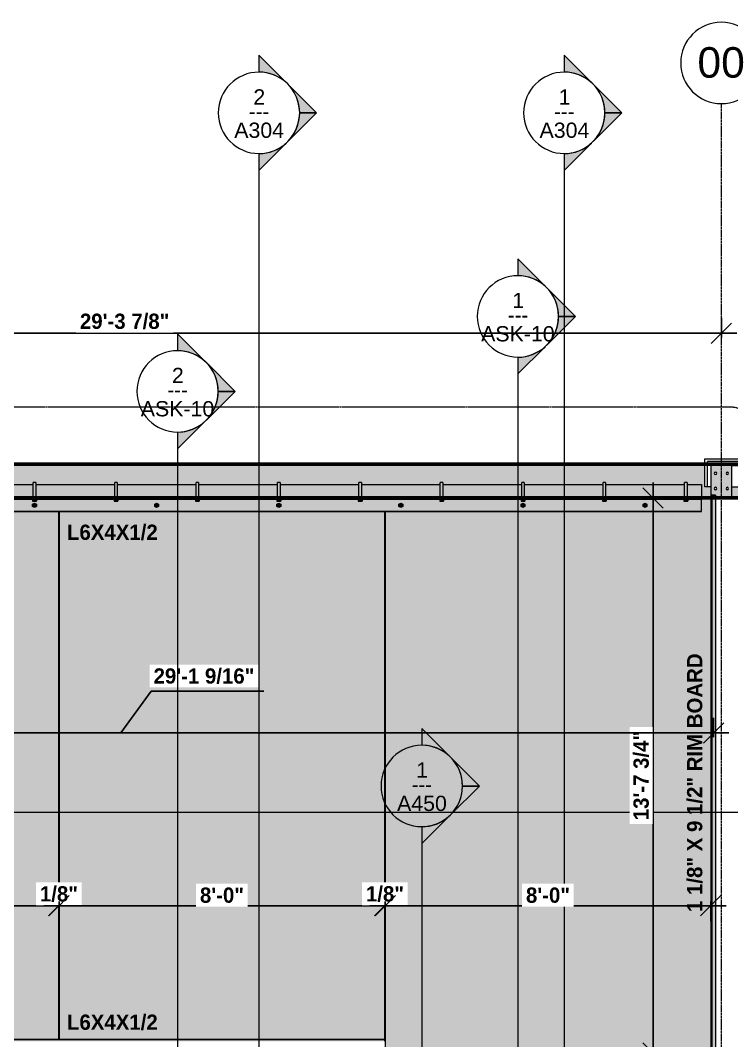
# Model space of a CAD drawing. Header units: inches. Extents: x -3252 to -1813, y 8136 to 9007.
# Drawn here: x -2919.1 to -2709.5, y 8706.5 to 9007.4 of the extents above; entities that cross this region are included whole.
import ezdxf

# ---------------------------------------------------------------- set-up
doc = ezdxf.new("R2010")
doc.units = ezdxf.units.IN
doc.header["$MEASUREMENT"] = 0
doc.linetypes.add('Dash Dot 3_16_', pattern=[0.3125, 0.1875, -0.0625, 0, -0.0625])
doc.linetypes.add('Grid Line 1_2_', pattern=[0.875, 0.5, -0.125, 0.125, -0.125])
for name, color, linetype, lineweight in [('A-ANNO-DIMS-1', 211, 'Continuous', 30), ('A-ANNO-SYMB-1', 150, 'Dash Dot 3_16_', 9), ('A-FLOR', 192, 'Continuous', 18), ('A-GENM', 5, 'Continuous', 9), ('G-ANNO-SYMB', 111, 'Continuous', 9), ('I-WALL', 2, 'Continuous', 18), ('S-BEAM', 12, 'Continuous', 9), ('S-BEAM-2', 63, 'Continuous', 9), ('S-BEAM-3', 193, 'Continuous', 9), ('S-BEAM-IDEN', 2, 'Continuous', 9), ('S-FNDN', 32, 'Continuous', 18), ('S-FNDN-3', 32, 'Continuous', 60), ('S-FSTN', 2, 'Continuous', 9), ('S-GRID-1', 1, 'Grid Line 1_2_', 9), ('S-GRID-IDEN', 1, 'Continuous', 9)]:
    doc.layers.add(name, color=color, linetype=linetype, lineweight=lineweight)
doc.layers.add('A-FLOR-1', color=192, linetype='Continuous', lineweight=18, transparency=0.4)
doc.layers.add('S-FNDN-1', color=32, linetype='Continuous', lineweight=18, transparency=0.4)
doc.styles.add('Arial', font='arial.ttf', dxfattribs={"height": 9})
doc.styles.add('Arial_1', font='arial.ttf', dxfattribs={"height": 4.5})
doc.styles.add('Century Gothic', font='ufonts.com_century-gothic.ttf', dxfattribs={"height": 4.5})
doc.styles.add('Century Gothic_B', font='GOTHICB.TTF', dxfattribs={"height": 4.5})
doc.dimstyles.new('OD__1_16__Tol__', dxfattribs={"dimscale": 12, "dimtxt": 4.698757, "dimasz": 0.5, "dimexe": 0.375, "dimexo": 0.25, "dimgap": 0.0625, "dimtad": 1, "dimdec": 4, "dimrnd": 0.0625, "dimzin": 3, "dimdsep": 46, "dimlunit": 4, "dimtxsty": 'Century Gothic_B', "dimblk1": 'OBLIQUE', "dimblk2": 'OBLIQUE', "dimsah": 1, "dimcen": 0.09, "dimdle": 0.375, "dimazin": 0, "dimtfac": 1, "dimtdec": 4, "dimtix": 1, "dimtmove": 0, "dimatfit": 3, "dimfxl": 1, "dimtvp": 1, "dimtfill": 1, "dimfrac": 2, "dimtolj": 1, "dimtzin": 0, "dimlwd": 30, "dimlwe": 30, "dimarcsym": 2})
doc.dimstyles.new('OD__1_16__Tol___1', dxfattribs={"dimscale": 12, "dimtxt": 4.698757, "dimasz": 0.5, "dimexe": 0.375, "dimexo": 0.25, "dimgap": 0.0625, "dimtad": 1, "dimdec": 4, "dimrnd": 0.0625, "dimzin": 3, "dimdsep": 46, "dimlunit": 4, "dimtxsty": 'Century Gothic_B', "dimblk1": 'OBLIQUE', "dimblk2": 'OBLIQUE', "dimsah": 1, "dimcen": 0.09, "dimdle": 0.375, "dimazin": 0, "dimtfac": 1, "dimtdec": 4, "dimtix": 1, "dimtmove": 1, "dimatfit": 3, "dimfxl": 1, "dimtvp": 1, "dimtfill": 1, "dimfrac": 2, "dimtolj": 1, "dimtzin": 0, "dimlwd": 30, "dimlwe": 30, "dimarcsym": 2})
doc.dimstyles.new('OD__1_8__Tol__', dxfattribs={"dimscale": 12, "dimtxt": 4.698757, "dimasz": 0.5, "dimexe": 0.375, "dimexo": 0.25, "dimgap": 0.0625, "dimtad": 1, "dimdec": 3, "dimrnd": 0.125, "dimzin": 3, "dimdsep": 46, "dimlunit": 4, "dimtxsty": 'Century Gothic_B', "dimblk1": 'OBLIQUE', "dimblk2": 'OBLIQUE', "dimsah": 1, "dimcen": 0.09, "dimdle": 0.375, "dimazin": 0, "dimtfac": 1, "dimtdec": 4, "dimtix": 1, "dimtmove": 0, "dimatfit": 3, "dimfxl": 1, "dimtvp": 1, "dimtfill": 1, "dimfrac": 2, "dimtolj": 1, "dimtzin": 0, "dimlwd": 30, "dimlwe": 30, "dimarcsym": 2})

# ---------------------------------------------------------------- blocks, each defined once
blk = doc.blocks.new('L-Angle - L6X4X1_2-2254302-FRAMING - 1ST FLOOR')
at = {"layer": 'S-BEAM-2'}
for points in [[(-173, 0.48), (173, 0.5), (173, 0.98), (-173, 0.98), (-173, 0.5)], [(-173, -3.02), (173, -3.02), (173, -2.52), (-173, -2.52), (-173, -2.87)]]:
    blk.add_hatch(color=256, dxfattribs=at).paths.add_polyline_path(points, flags=0)
h = blk.add_hatch(color=256, dxfattribs=at)
h.paths.add_polyline_path([(-173, -0.02), (-168.19, -0.02), (-168.19, 0.48), (-173, 0.46), (-173, 0.05)], flags=0)
h.paths.add_polyline_path([(76.58, -0.02), (95.81, -0.02), (95.81, 0.48), (72.94, 0.46), (72.94, -0.02)], flags=0)
h.paths.add_polyline_path([(-167.06, -0.02), (-144.19, -0.02), (-144.19, 0.48), (-167.06, 0.46), (-167.06, 0.05)], flags=0)
h.paths.add_polyline_path([(96.94, -0.02), (119.81, -0.02), (119.81, 0.48), (96.94, 0.46), (96.94, 0.02)], flags=0)
h.paths.add_polyline_path([(71.81, -0.02), (71.81, 0.48), (48.94, 0.46), (48.94, -0.02), (53.88, -0.02)], flags=0)
h.paths.add_polyline_path([(173, -0.02), (173, 0.48), (168.94, 0.46), (168.94, -0.02), (171.93, -0.02)], flags=0)
h.paths.add_polyline_path([(47.81, -0.02), (47.81, 0.48), (24.94, 0.46), (24.94, -0.02), (44.79, -0.02)], flags=0)
h.paths.add_polyline_path([(-143.06, -0.02), (-120.19, -0.02), (-120.19, 0.48), (-143.06, 0.46), (-143.06, 0.04)], flags=0)
h.paths.add_polyline_path([(120.94, -0.02), (143.81, -0.02), (143.81, 0.48), (120.94, 0.46), (120.94, 0.03)], flags=0)
h.paths.add_polyline_path([(23.81, -0.02), (23.81, 0.48), (0.94, 0.46), (0.94, -0.02), (22.09, -0.02)], flags=0)
h.paths.add_polyline_path([(-119.06, -0.02), (-96.19, -0.02), (-96.19, 0.48), (-119.06, 0.46), (-119.06, 0.03)], flags=0)
h.paths.add_polyline_path([(-0.19, -0.02), (-0.19, 0.48), (-23.06, 0.46), (-23.06, -0.02), (-0.61, -0.02)], flags=0)
h.paths.add_polyline_path([(-24.19, -0.02), (-24.19, 0.48), (-47.06, 0.46), (-47.06, -0.02), (-27.86, -0.02)], flags=0)
h.paths.add_polyline_path([(167.81, -0.02), (167.81, 0.48), (144.94, 0.46), (144.94, -0.02), (167.39, -0.02)], flags=0)
h.paths.add_polyline_path([(-48.19, -0.02), (-48.19, 0.48), (-71.06, 0.46), (-71.06, -0.02), (-50.56, -0.02)], flags=0)
h.paths.add_polyline_path([(-72.19, -0.02), (-72.19, 0.48), (-95.06, 0.46), (-95.06, -0.02), (-73.26, -0.02)], flags=0)
h = blk.add_hatch(color=256, dxfattribs=at)
h.paths.add_polyline_path([(-173, -2.52), (173, -2.52), (173, -0.02), (-173, -0.04)], flags=0)
h.paths.add_polyline_path([(-95.63, -1.84), (-96.19, -1.51), (-96.19, -0.86), (-95.63, -0.54), (-95.06, -0.86), (-95.06, -1.51)], flags=0)
h.paths.add_polyline_path([(-167.63, -1.84), (-168.19, -1.51), (-168.19, -0.86), (-167.63, -0.54), (-167.06, -0.86), (-167.06, -1.51)], flags=0)
h.paths.add_polyline_path([(-23.63, -1.84), (-24.19, -1.51), (-24.19, -0.86), (-23.63, -0.54), (-23.06, -0.86), (-23.06, -1.51)], flags=0)
h.paths.add_polyline_path([(156.37, -1.84), (155.81, -1.51), (155.81, -0.86), (156.37, -0.54), (156.94, -0.86), (156.94, -1.51)], flags=0)
h.paths.add_polyline_path([(-59.63, -1.84), (-60.19, -1.51), (-60.19, -0.86), (-59.63, -0.54), (-59.06, -0.86), (-59.06, -1.51)], flags=0)
h.paths.add_polyline_path([(-131.63, -1.84), (-132.19, -1.51), (-132.19, -0.86), (-131.63, -0.54), (-131.06, -0.86), (-131.06, -1.51)], flags=0)
h.paths.add_polyline_path([(48.37, -1.84), (47.81, -1.51), (47.81, -0.86), (48.37, -0.54), (48.94, -0.86), (48.94, -1.51)], flags=0)
h.paths.add_polyline_path([(120.37, -1.84), (119.81, -1.51), (119.81, -0.86), (120.37, -0.54), (120.94, -0.86), (120.94, -1.51)], flags=0)
h.paths.add_polyline_path([(12.37, -1.84), (11.81, -1.51), (11.81, -0.86), (12.37, -0.54), (12.94, -0.86), (12.94, -1.51)], flags=0)
h.paths.add_polyline_path([(84.37, -1.84), (83.81, -1.51), (83.81, -0.86), (84.37, -0.54), (84.94, -0.86), (84.94, -1.51)], flags=0)
at = {"layer": 'S-BEAM'}
for p, q in [((-173, 0.98), (173, 0.98)), ((173, 0.48), (-173, 0.48)), ((173, 0.48), (173, 0.98)), ((173, -0.02), (173, 0.48)), ((173, -2.52), (173, -0.02)), ((173, -3.02), (173, -2.52)), ((173, -3.02), (-173, -3.02)), ((-173, -3.02), (79.75, -3.02)), ((79.75, -3.02), (173, -3.02))]:
    blk.add_line(p, q, dxfattribs=at)
blk = doc.blocks.new('L-Angle - L6X4X1_2-2285424-FRAMING - 1ST FLOOR')
at = {"layer": 'S-BEAM-2'}
blk.add_hatch(color=256, dxfattribs=at).paths.add_polyline_path([(-126.19, 2.52), (126.19, 2.52), (126.19, 3.02), (30.19, 2.96), (30.19, 3.02), (-126.19, 3.02), (-126.19, 2.87)], flags=0)
at = {"layer": 'S-BEAM'}
for p, q in [((-126.19, 3.02), (126.19, 3.02)), ((30.06, 3.02), (-65.94, 3.02)), ((30.19, 3.02), (30.06, 3.02)), ((126.19, 3.02), (30.19, 3.02)), ((126.19, 3.01), (126.19, 3.02)), ((126.19, 2.52), (126.19, 3.01))]:
    blk.add_line(p, q, dxfattribs=at)
blk = doc.blocks.new('051200 - Structural Steel Framing - Base Plate - 4 holes - 2-V14-FRAMING - 1ST FLOOR')
at = {"layer": 'A-GENM'}
for centre, start, end in [((-1.25, 3.05), 0, 180), ((-1.25, 3.05), 180, 360), ((2.25, 3.05), 0, 180), ((2.25, 3.05), 180, 360), ((-1.25, -1.45), 0, 180), ((-1.25, -1.45), 180, 360), ((2.25, -1.45), 0, 180), ((2.25, -1.45), 180, 360)]:
    blk.add_arc(centre, 0.375, start, end, dxfattribs=at)
at = {"layer": 'S-BEAM'}
for p, q in [((-2.5, -4.2), (-2.5, 5.8)), ((-2.5, 5.8), (2.25, 5.8)), ((3.38, 5.8), (3.5, 5.8)), ((3.5, 5.8), (3.5, -4.2)), ((3.5, -4.2), (-2.5, -4.2))]:
    blk.add_line(p, q, dxfattribs=at)
blk = doc.blocks.new('LVL-Laminated Veneer Lumber - 1 1_8_ X 9 1_2_ RIM BOARD-2284239-FRAMING - 1ST FLOOR')
at = {"layer": 'S-BEAM-3'}
blk.add_hatch(color=256, dxfattribs=at).paths.add_polyline_path([(81.75, -0.56), (81.75, 0.56), (-82, 0.56), (-82, -0.56), (81, -0.56)], flags=0)
at = {"layer": 'S-BEAM'}
for p, q in [((-82.86, 0.56), (-82.86, -0.56)), ((-82.86, 0.56), (-82, 0.56)), ((-82, 0.56), (81.75, 0.56)), ((-82.86, -0.56), (-82, -0.56)), ((-82, -0.56), (81.75, -0.56))]:
    blk.add_line(p, q, dxfattribs=at)
blk = doc.blocks.new('050523 - W_P_C - Fastenings - Lag Bolt or Thru Bolt - 3_4_ x 2_-2254118-FRAMING - 1ST FLOOR')
at = {"layer": 'A-GENM'}
blk.add_hatch(color=256, dxfattribs=at).paths.add_polyline_path([(0, 0.65), (0.56, 0.32), (0.56, -0.32), (0, -0.65), (-0.56, -0.32), (-0.56, 0.32)], flags=0)
for p, q in [((0, 0.65), (-0.56, 0.32)), ((-0.56, 0.32), (-0.56, -0.32)), ((0.56, 0.32), (0, 0.65)), ((0.56, -0.32), (0.56, 0.32)), ((-0.56, -0.32), (0, -0.65)), ((0, -0.65), (0.56, -0.32))]:
    blk.add_line(p, q, dxfattribs=at)
blk = doc.blocks.new('050523 - W_P_C - Fastenings - Lag Bolt or Thru Bolt - 3_4_ x 5_-2254114-FRAMING - 1ST FLOOR')
at = {"layer": 'A-GENM'}
for points in [[(-3058.96, 8865.57), (-3058.96, 8866.07), (-3059.52, 8866.05), (-3059.52, 8865.57)], [(-3058.4, 8865.57), (-3058.4, 8866.07), (-3058.96, 8866.05), (-3058.96, 8865.57)]]:
    blk.add_hatch(color=256, dxfattribs=at).paths.add_polyline_path(points, flags=0)
for p, q in [((-3059.52, 8866.07), (-3059.52, 8865.57)), ((-3059.52, 8865.57), (-3058.96, 8865.57)), ((-3058.96, 8866.07), (-3058.96, 8865.57)), ((-3058.96, 8865.57), (-3058.4, 8865.57)), ((-3058.4, 8866.07), (-3058.4, 8865.57))]:
    blk.add_line(p, q, dxfattribs=at)
at = {"layer": 'S-FSTN'}
for p, q in [((-3059.34, 8866.57), (-3059.34, 8871.07)), ((-3058.59, 8871.07), (-3059.34, 8871.07)), ((-3058.59, 8871.07), (-3058.59, 8866.57))]:
    blk.add_line(p, q, dxfattribs=at)
blk = doc.blocks.new('Section - Section Head - Filled-22785-FRAMING - 1ST FLOOR')
at = {"layer": 'G-ANNO-SYMB'}
h = blk.add_hatch(color=256, dxfattribs=at)
edge = h.paths.add_edge_path(flags=0)
edge.add_line((-0.4268, 0.1768), (-0.25, 0.3536))
edge.add_line((-0.25, 0.3536), (-0.25, 0.25))
edge.add_arc((-0.25, 0), 0.25, 90, 135)
h = blk.add_hatch(color=256, dxfattribs=at)
edge = h.paths.add_edge_path(flags=0)
edge.add_arc((-0.25, 0), 0.25, 45, 90)
edge.add_line((-0.25, 0.25), (-0.25, 0.3536))
edge.add_line((-0.25, 0.3536), (-0.0732, 0.1768))
h = blk.add_hatch(color=256, dxfattribs=at)
edge = h.paths.add_edge_path(flags=0)
edge.add_arc((-0.25, 0), 0.2503, 137.9216, 180)
edge.add_line((-0.5003, 0), (-0.6036, 0))
edge.add_line((-0.6036, 0), (-0.4358, 0.1678))
h = blk.add_hatch(color=256, dxfattribs=at)
edge = h.paths.add_edge_path(flags=0)
edge.add_line((-0.0642, 0.1678), (0.1036, 0))
edge.add_line((0.1036, 0), (0.0003, 0))
edge.add_arc((-0.25, 0), 0.2503, 0, 42.0784)
for p, q in [((-0.25, 0.3536), (-0.4268, 0.1768)), ((-0.25, 0.25), (-0.25, 0.3536)), ((-0.0732, 0.1768), (-0.25, 0.3536)), ((-0.25, 0.3536), (-0.25, 0.25)), ((-0.4358, 0.1678), (-0.6036, 0)), ((0.1036, 0), (-0.0642, 0.1678)), ((-0.6036, 0), (-0.5003, 0)), ((0.0003, 0), (0.1036, 0))]:
    blk.add_line(p, q, dxfattribs=at)
for centre, radius, start, end in [((-0.2503, 0), 0.25, 360, 180), ((-0.25, 0), 0.25, 90, 135), ((-0.25, 0), 0.25, 45, 90), ((-0.25, 0), 0.2503, 137.9216, 180), ((-0.25, 0), 0.2503, 0, 42.0784), ((-0.2503, 0), 0.25, 180, 360)]:
    blk.add_arc(centre, radius, start, end, dxfattribs=at)
blk = doc.blocks.new('_Oblique')
at = {"color": 0, "linetype": 'ByBlock', "lineweight": -2}
blk.add_line((-0.5, -0.5), (0.5, 0.5), dxfattribs=at)
blk = doc.blocks.new('DIMBLOCK6-FRAMING - 1ST FLOOR')
at = {"layer": 'A-ANNO-DIMS-1', "color": 0, "lineweight": 30, "transparency": 16777216}
for p, q in [((-2732.62, 8698.32), (-2732.62, 8871.07)), ((-2733.86, 8866.57), (-2728.12, 8866.57)), ((-2733.86, 8702.82), (-2728.12, 8702.82))]:
    blk.add_line(p, q, dxfattribs=at)
at = {"layer": 'Defpoints', "color": 0, "transparency": 16777216}
for p in [(-2736.86, 8866.57), (-2732.62, 8866.57), (-2736.86, 8702.82)]:
    blk.add_point(p, dxfattribs=at)
at = {"layer": 'A-ANNO-DIMS-1', "color": 0, "lineweight": 30, "transparency": 16777216, "xscale": 5.999999999999999, "yscale": 5.999999999999999, "zscale": 5.999999999999999}
for p, rotation in [((-2732.62, 8866.57), 90), ((-2732.62, 8702.82), 270)]:
    blk.add_blockref('_Oblique', p, dxfattribs=dict(at, rotation=rotation))
at = {"layer": 'A-ANNO-DIMS-1', "color": 0, "transparency": 16777216, "insert": (-2736.08, 8784.69), "char_height": 4.5, "attachment_point": 5, "rotation": 90, "style": 'Century Gothic_B', "bg_fill": 3, "box_fill_scale": 1.25, "bg_fill_color": 256, "bg_fill_true_color": 13158600, "bg_fill_transparency": 0}
blk.add_mtext('\\A1;13\'-7 3/4"', dxfattribs=at)
blk = doc.blocks.new('DIMBLOCK19-FRAMING - 1ST FLOOR')
at = {"layer": 'A-ANNO-DIMS-1', "color": 0, "lineweight": 30, "transparency": 16777216}
for p, q in [((-2889.56, 8797.25), (-2880.62, 8809.55)), ((-2880.62, 8809.55), (-2847.39, 8809.55)), ((-3064.34, 8796.01), (-3064.34, 8801.75)), ((-2714.77, 8796.01), (-2714.77, 8801.75)), ((-2710.27, 8797.25), (-3068.84, 8797.25))]:
    blk.add_line(p, q, dxfattribs=at)
at = {"layer": 'Defpoints', "color": 0, "transparency": 16777216}
for p in [(-3064.34, 8797.25), (-3064.34, 8793.01), (-2714.77, 8793.01)]:
    blk.add_point(p, dxfattribs=at)
at = {"layer": 'A-ANNO-DIMS-1', "color": 0, "lineweight": 30, "transparency": 16777216, "xscale": 5.999999999999999, "yscale": 5.999999999999999, "zscale": 5.999999999999999, "rotation": 180}
blk.add_blockref('_Oblique', (-3064.34, 8797.25), dxfattribs=at)
at = {"layer": 'A-ANNO-DIMS-1', "color": 0, "lineweight": 30, "transparency": 16777216, "xscale": 5.999999999999999, "yscale": 5.999999999999999, "zscale": 5.999999999999999}
blk.add_blockref('_Oblique', (-2714.77, 8797.25), dxfattribs=at)
at = {"layer": 'A-ANNO-DIMS-1', "color": 0, "transparency": 16777216, "insert": (-2879.87, 8816.3), "char_height": 4.5, "attachment_point": 1, "line_spacing_factor": 0.984502, "style": 'Century Gothic_B', "bg_fill": 3, "box_fill_scale": 1.25, "bg_fill_color": 256, "bg_fill_true_color": 13158600, "bg_fill_transparency": 0}
blk.add_mtext('\\A1;29\'-1 9/16"', dxfattribs=at)
blk = doc.blocks.new('DIMBLOCK22-FRAMING - 1ST FLOOR')
at = {"layer": 'A-ANNO-DIMS-1', "color": 0, "lineweight": 30, "transparency": 16777216}
for p, q in [((-3003.84, 8747.51), (-3003.84, 8741.77)), ((-2907.84, 8747.51), (-2907.84, 8741.77)), ((-3008.34, 8746.27), (-2903.34, 8746.27))]:
    blk.add_line(p, q, dxfattribs=at)
at = {"layer": 'Defpoints', "color": 0, "transparency": 16777216}
for p in [(-3003.84, 8750.51), (-2907.84, 8750.51), (-2907.84, 8746.27)]:
    blk.add_point(p, dxfattribs=at)
at = {"layer": 'A-ANNO-DIMS-1', "color": 0, "lineweight": 30, "transparency": 16777216, "xscale": 5.999999999999999, "yscale": 5.999999999999999, "zscale": 5.999999999999999, "rotation": 180}
blk.add_blockref('_Oblique', (-3003.84, 8746.27), dxfattribs=at)
at = {"layer": 'A-ANNO-DIMS-1', "color": 0, "lineweight": 30, "transparency": 16777216, "xscale": 5.999999999999999, "yscale": 5.999999999999999, "zscale": 5.999999999999999}
blk.add_blockref('_Oblique', (-2907.84, 8746.27), dxfattribs=at)
at = {"layer": 'A-ANNO-DIMS-1', "color": 0, "transparency": 16777216, "insert": (-2955.84, 8749.38), "char_height": 4.5, "attachment_point": 5, "style": 'Century Gothic_B', "bg_fill": 3, "box_fill_scale": 1.25, "bg_fill_color": 256, "bg_fill_true_color": 13158600, "bg_fill_transparency": 0}
blk.add_mtext('\\A1;8\'-0"', dxfattribs=at)
blk = doc.blocks.new('DIMBLOCK23-FRAMING - 1ST FLOOR')
at = {"layer": 'A-ANNO-DIMS-1', "color": 0, "lineweight": 30, "transparency": 16777216}
for p, q in [((-2907.84, 8747.51), (-2907.84, 8741.77)), ((-2907.71, 8747.51), (-2907.71, 8741.77)), ((-2907.84, 8746.27), (-2913.84, 8746.27)), ((-2907.84, 8746.27), (-2907.71, 8746.27)), ((-2907.71, 8746.27), (-2901.71, 8746.27))]:
    blk.add_line(p, q, dxfattribs=at)
at = {"layer": 'A-ANNO-DIMS-1', "color": 0, "lineweight": 30, "transparency": 16777216, "xscale": 5.999999999999999, "yscale": 5.999999999999999, "zscale": 5.999999999999999}
blk.add_blockref('_Oblique', (-2907.84, 8746.27), dxfattribs=at)
at = {"layer": 'A-ANNO-DIMS-1', "color": 0, "lineweight": 30, "transparency": 16777216, "xscale": 5.999999999999999, "yscale": 5.999999999999999, "zscale": 5.999999999999999, "rotation": 180}
blk.add_blockref('_Oblique', (-2907.71, 8746.27), dxfattribs=at)
at = {"layer": 'A-ANNO-DIMS-1', "color": 0, "transparency": 16777216, "insert": (-2907.77, 8749.73), "char_height": 4.5, "attachment_point": 5, "style": 'Century Gothic_B', "bg_fill": 3, "box_fill_scale": 1.25, "bg_fill_color": 256, "bg_fill_true_color": 13158600, "bg_fill_transparency": 0}
blk.add_mtext('\\A1;1/8"', dxfattribs=at)
at = {"layer": 'Defpoints', "color": 0, "transparency": 16777216}
for p in [(-2907.84, 8750.51), (-2907.71, 8750.51), (-2907.71, 8746.27)]:
    blk.add_point(p, dxfattribs=at)
blk = doc.blocks.new('DIMBLOCK24-FRAMING - 1ST FLOOR')
at = {"layer": 'A-ANNO-DIMS-1', "color": 0, "lineweight": 30, "transparency": 16777216}
for p, q in [((-2907.71, 8747.51), (-2907.71, 8741.77)), ((-2811.71, 8747.51), (-2811.71, 8741.77)), ((-2912.21, 8746.27), (-2807.21, 8746.27))]:
    blk.add_line(p, q, dxfattribs=at)
at = {"layer": 'Defpoints', "color": 0, "transparency": 16777216}
for p in [(-2907.71, 8750.51), (-2811.71, 8750.51), (-2811.71, 8746.27)]:
    blk.add_point(p, dxfattribs=at)
at = {"layer": 'A-ANNO-DIMS-1', "color": 0, "lineweight": 30, "transparency": 16777216, "xscale": 5.999999999999999, "yscale": 5.999999999999999, "zscale": 5.999999999999999, "rotation": 180}
blk.add_blockref('_Oblique', (-2907.71, 8746.27), dxfattribs=at)
at = {"layer": 'A-ANNO-DIMS-1', "color": 0, "lineweight": 30, "transparency": 16777216, "xscale": 5.999999999999999, "yscale": 5.999999999999999, "zscale": 5.999999999999999}
blk.add_blockref('_Oblique', (-2811.71, 8746.27), dxfattribs=at)
at = {"layer": 'A-ANNO-DIMS-1', "color": 0, "transparency": 16777216, "insert": (-2859.71, 8749.38), "char_height": 4.5, "attachment_point": 5, "style": 'Century Gothic_B', "bg_fill": 3, "box_fill_scale": 1.25, "bg_fill_color": 256, "bg_fill_true_color": 13158600, "bg_fill_transparency": 0}
blk.add_mtext('\\A1;8\'-0"', dxfattribs=at)
blk = doc.blocks.new('DIMBLOCK25-FRAMING - 1ST FLOOR')
at = {"layer": 'A-ANNO-DIMS-1', "color": 0, "lineweight": 30, "transparency": 16777216}
for p, q in [((-2811.71, 8747.51), (-2811.71, 8741.77)), ((-2811.59, 8747.51), (-2811.59, 8741.77)), ((-2811.71, 8746.27), (-2817.71, 8746.27)), ((-2811.71, 8746.27), (-2811.59, 8746.27)), ((-2811.59, 8746.27), (-2805.59, 8746.27))]:
    blk.add_line(p, q, dxfattribs=at)
at = {"layer": 'A-ANNO-DIMS-1', "color": 0, "lineweight": 30, "transparency": 16777216, "xscale": 5.999999999999999, "yscale": 5.999999999999999, "zscale": 5.999999999999999}
blk.add_blockref('_Oblique', (-2811.71, 8746.27), dxfattribs=at)
at = {"layer": 'A-ANNO-DIMS-1', "color": 0, "lineweight": 30, "transparency": 16777216, "xscale": 5.999999999999999, "yscale": 5.999999999999999, "zscale": 5.999999999999999, "rotation": 180}
blk.add_blockref('_Oblique', (-2811.59, 8746.27), dxfattribs=at)
at = {"layer": 'A-ANNO-DIMS-1', "color": 0, "transparency": 16777216, "insert": (-2811.65, 8749.73), "char_height": 4.5, "attachment_point": 5, "style": 'Century Gothic_B', "bg_fill": 3, "box_fill_scale": 1.25, "bg_fill_color": 256, "bg_fill_true_color": 13158600, "bg_fill_transparency": 0}
blk.add_mtext('\\A1;1/8"', dxfattribs=at)
at = {"layer": 'Defpoints', "color": 0, "transparency": 16777216}
for p in [(-2811.71, 8750.51), (-2811.59, 8750.51), (-2811.59, 8746.27)]:
    blk.add_point(p, dxfattribs=at)
blk = doc.blocks.new('DIMBLOCK26-FRAMING - 1ST FLOOR')
at = {"layer": 'A-ANNO-DIMS-1', "color": 0, "lineweight": 30, "transparency": 16777216}
for p, q in [((-2811.59, 8747.51), (-2811.59, 8741.77)), ((-2715.59, 8747.51), (-2715.59, 8741.77)), ((-2816.09, 8746.27), (-2711.09, 8746.27))]:
    blk.add_line(p, q, dxfattribs=at)
at = {"layer": 'Defpoints', "color": 0, "transparency": 16777216}
for p in [(-2811.59, 8750.51), (-2715.59, 8750.51), (-2715.59, 8746.27)]:
    blk.add_point(p, dxfattribs=at)
at = {"layer": 'A-ANNO-DIMS-1', "color": 0, "lineweight": 30, "transparency": 16777216, "xscale": 5.999999999999999, "yscale": 5.999999999999999, "zscale": 5.999999999999999, "rotation": 180}
blk.add_blockref('_Oblique', (-2811.59, 8746.27), dxfattribs=at)
at = {"layer": 'A-ANNO-DIMS-1', "color": 0, "lineweight": 30, "transparency": 16777216, "xscale": 5.999999999999999, "yscale": 5.999999999999999, "zscale": 5.999999999999999}
blk.add_blockref('_Oblique', (-2715.59, 8746.27), dxfattribs=at)
at = {"layer": 'A-ANNO-DIMS-1', "color": 0, "transparency": 16777216, "insert": (-2763.59, 8749.38), "char_height": 4.5, "attachment_point": 5, "style": 'Century Gothic_B', "bg_fill": 3, "box_fill_scale": 1.25, "bg_fill_color": 256, "bg_fill_true_color": 13158600, "bg_fill_transparency": 0}
blk.add_mtext('\\A1;8\'-0"', dxfattribs=at)
blk = doc.blocks.new('Grid - Grid Head - Circle-50561-FRAMING - 1ST FLOOR')
at = {"layer": 'S-GRID-IDEN'}
for start, end in [(360, 180), (180, 360)]:
    blk.add_arc((0, 0), 0.25, start, end, dxfattribs=at)
blk = doc.blocks.new('DIMBLOCK27-FRAMING - 1ST FLOOR')
at = {"layer": 'A-ANNO-DIMS-1', "color": 0, "lineweight": 30, "transparency": 16777216}
for p, q in [((-3064.34, 8869.57), (-3064.34, 8919.65)), ((-2712.46, 8913.9), (-2712.46, 8919.65)), ((-2707.96, 8915.15), (-3068.84, 8915.15))]:
    blk.add_line(p, q, dxfattribs=at)
at = {"layer": 'Defpoints', "color": 0, "transparency": 16777216}
for p in [(-3064.34, 8915.15), (-2712.46, 8910.9), (-3064.34, 8866.57)]:
    blk.add_point(p, dxfattribs=at)
at = {"layer": 'A-ANNO-DIMS-1', "color": 0, "lineweight": 30, "transparency": 16777216, "xscale": 5.999999999999999, "yscale": 5.999999999999999, "zscale": 5.999999999999999, "rotation": 180}
blk.add_blockref('_Oblique', (-3064.34, 8915.15), dxfattribs=at)
at = {"layer": 'A-ANNO-DIMS-1', "color": 0, "lineweight": 30, "transparency": 16777216, "xscale": 5.999999999999999, "yscale": 5.999999999999999, "zscale": 5.999999999999999}
blk.add_blockref('_Oblique', (-2712.46, 8915.15), dxfattribs=at)
at = {"layer": 'A-ANNO-DIMS-1', "color": 0, "transparency": 16777216, "insert": (-2888.4, 8918.61), "char_height": 4.5, "attachment_point": 5, "style": 'Century Gothic_B', "bg_fill": 3, "box_fill_scale": 1.25, "bg_fill_color": 256, "bg_fill_true_color": 13158600, "bg_fill_transparency": 0}
blk.add_mtext('\\A1;29\'-3 7/8"', dxfattribs=at)
blk = doc.blocks.new('Detail View - Section Head - Filled-22785-FRAMING - 1ST FLOOR')
at = {"layer": 'G-ANNO-SYMB'}
h = blk.add_hatch(color=256, dxfattribs=at)
edge = h.paths.add_edge_path(flags=0)
edge.add_line((-0.4268, 0.1768), (-0.25, 0.3536))
edge.add_line((-0.25, 0.3536), (-0.25, 0.25))
edge.add_arc((-0.25, 0), 0.25, 90, 135)
h = blk.add_hatch(color=256, dxfattribs=at)
edge = h.paths.add_edge_path(flags=0)
edge.add_arc((-0.25, 0), 0.25, 45, 90)
edge.add_line((-0.25, 0.25), (-0.25, 0.3536))
edge.add_line((-0.25, 0.3536), (-0.0732, 0.1768))
h = blk.add_hatch(color=256, dxfattribs=at)
edge = h.paths.add_edge_path(flags=0)
edge.add_arc((-0.25, 0), 0.2503, 137.9216, 180)
edge.add_line((-0.5003, 0), (-0.6036, 0))
edge.add_line((-0.6036, 0), (-0.4358, 0.1678))
h = blk.add_hatch(color=256, dxfattribs=at)
edge = h.paths.add_edge_path(flags=0)
edge.add_line((-0.0642, 0.1678), (0.1036, 0))
edge.add_line((0.1036, 0), (0.0003, 0))
edge.add_arc((-0.25, 0), 0.2503, 0, 42.0784)
for p, q in [((-0.25, 0.3536), (-0.4268, 0.1768)), ((-0.25, 0.25), (-0.25, 0.3536)), ((-0.0732, 0.1768), (-0.25, 0.3536)), ((-0.25, 0.3536), (-0.25, 0.25)), ((-0.4358, 0.1678), (-0.6036, 0)), ((0.1036, 0), (-0.0642, 0.1678)), ((-0.6036, 0), (-0.5003, 0)), ((0.0003, 0), (0.1036, 0))]:
    blk.add_line(p, q, dxfattribs=at)
for centre, radius, start, end in [((-0.2503, 0), 0.25, 360, 180), ((-0.25, 0), 0.25, 90, 135), ((-0.25, 0), 0.25, 45, 90), ((-0.25, 0), 0.2503, 137.9216, 180), ((-0.25, 0), 0.2503, 0, 42.0784), ((-0.2503, 0), 0.25, 180, 360)]:
    blk.add_arc(centre, radius, start, end, dxfattribs=at)

msp = doc.modelspace()

# ---------------------------------------------------------------- hatches: boundary and pattern name
at = {"layer": 'A-FLOR-1'}
h = msp.add_hatch(color=256, dxfattribs=at)
h.paths.add_polyline_path([(-2811.58668, 8644.56938), (-2715.58668, 8644.56938), (-2715.58668, 8692.81938), (-2811.58668, 8692.81938)], flags=0)
h.paths.add_polyline_path([(-2715.58668, 8702.81938), (-2715.58668, 8866.31938), (-2718.33668, 8866.30422), (-2718.33668, 8862.56938), (-2811.58668, 8862.56938), (-2811.58668, 8702.81938), (-2719.40322, 8702.81938)], flags=0)
for points in [[(-3000.92618, 8706.81938), (-2907.83668, 8706.81938), (-2907.83668, 8862.56938), (-3003.83668, 8862.56938), (-3003.83668, 8706.81938)], [(-2855.62401, 8706.81938), (-2811.71168, 8706.81938), (-2811.71168, 8862.56938), (-2907.71168, 8862.56938), (-2907.71168, 8706.81938)], [(-2907.71168, 8706.76368), (-2811.71168, 8706.81938), (-2907.71168, 8706.81938)]]:
    msp.add_hatch(color=256, dxfattribs=at).paths.add_polyline_path(points, flags=0)
at = {"layer": 'S-FNDN-1'}
h = msp.add_hatch(color=256, dxfattribs=at)
h.paths.add_polyline_path([(-2792.0543, 8866.56938), (-2771.33668, 8866.56938), (-2771.32391, 8871.06938), (-2770.58668, 8871.06938), (-2770.58668, 8866.56938), (-2747.33668, 8866.56938), (-2747.32391, 8871.06938), (-2746.58668, 8871.06938), (-2746.58668, 8866.56938), (-2723.33668, 8866.56938), (-2723.32391, 8871.06938), (-2722.58668, 8871.06938), (-2722.58668, 8866.56938), (-2715.46168, 8866.56938), (-2715.46168, 8869.81938), (-2717.33668, 8869.81938), (-2717.33668, 8876.56938), (-2978.33668, 8876.56938), (-2978.33668, 8866.56938), (-2963.33668, 8866.56938), (-2963.32391, 8871.06938), (-2962.58668, 8871.06938), (-2962.58668, 8866.56938), (-2939.33668, 8866.56938), (-2939.32391, 8871.06938), (-2938.58668, 8871.06938), (-2938.58668, 8866.56938), (-2915.33668, 8866.58891), (-2915.32391, 8871.06938), (-2914.58668, 8871.06938), (-2914.58668, 8866.56938), (-2891.33668, 8866.56938), (-2891.32391, 8871.06938), (-2890.58668, 8871.06938), (-2890.58668, 8866.56938), (-2867.33668, 8866.56938), (-2867.32391, 8871.06938), (-2866.58668, 8871.06938), (-2866.58668, 8866.56938), (-2843.33668, 8866.56938), (-2843.32391, 8871.06938), (-2842.58668, 8871.06938), (-2842.58668, 8866.56938), (-2819.33668, 8866.56938), (-2819.32391, 8871.06938), (-2818.58668, 8871.06938), (-2818.58668, 8866.56938), (-2795.33668, 8866.56938), (-2795.32391, 8871.06938), (-2794.58668, 8871.06938), (-2794.58668, 8866.56938)], flags=0)
h.paths.add_polyline_path([(-2666.33668, 8866.56938), (-2666.33668, 8869.81938), (-2709.46168, 8869.81938), (-2709.46168, 8866.56938), (-2673.99629, 8866.56938)], flags=0)
h = msp.add_hatch(color=256, dxfattribs=at)
h.paths.add_polyline_path([(-2715.33668, 8866.56938), (-2715.33668, 8867.42938), (-2714.21168, 8867.42938), (-2714.21168, 8866.56938), (-2709.46168, 8866.56938), (-2709.46168, 8876.56938), (-2715.46168, 8876.56938), (-2715.46168, 8866.56938)], flags=0)
h.paths.add_polyline_path([(-2714.21168, 8868.94438), (-2714.30874, 8868.95716), (-2714.39918, 8868.99462), (-2714.47685, 8869.05422), (-2714.53644, 8869.13188), (-2714.57391, 8869.22232), (-2714.58668, 8869.31938), (-2714.57391, 8869.41644), (-2714.53644, 8869.50688), (-2714.47685, 8869.58455), (-2714.39918, 8869.64414), (-2714.30874, 8869.6816), (-2714.21168, 8869.69438), (-2714.11463, 8869.6816), (-2714.02418, 8869.64414), (-2713.94652, 8869.58455), (-2713.88692, 8869.50688), (-2713.84946, 8869.41644), (-2713.83668, 8869.31938), (-2713.84946, 8869.22232), (-2713.88692, 8869.13188), (-2713.94652, 8869.05422), (-2714.02418, 8868.99462), (-2714.11463, 8868.95716)], flags=0)
h.paths.add_polyline_path([(-2710.71168, 8868.94438), (-2710.80874, 8868.95716), (-2710.89918, 8868.99462), (-2710.97685, 8869.05422), (-2711.03644, 8869.13188), (-2711.07391, 8869.22232), (-2711.08668, 8869.31938), (-2711.07391, 8869.41644), (-2711.03644, 8869.50688), (-2710.97685, 8869.58455), (-2710.89918, 8869.64414), (-2710.80874, 8869.6816), (-2710.71168, 8869.69438), (-2710.61463, 8869.6816), (-2710.52418, 8869.64414), (-2710.44652, 8869.58455), (-2710.38692, 8869.50688), (-2710.34946, 8869.41644), (-2710.33668, 8869.31938), (-2710.34946, 8869.22232), (-2710.38692, 8869.13188), (-2710.44652, 8869.05422), (-2710.52418, 8868.99462), (-2710.61463, 8868.95716)], flags=0)
h.paths.add_polyline_path([(-2710.71168, 8873.44438), (-2710.80874, 8873.45716), (-2710.89918, 8873.49462), (-2710.97685, 8873.55422), (-2711.03644, 8873.63188), (-2711.07391, 8873.72232), (-2711.08668, 8873.81938), (-2711.07391, 8873.91644), (-2711.03644, 8874.00688), (-2710.97685, 8874.08455), (-2710.89918, 8874.14414), (-2710.80874, 8874.1816), (-2710.71168, 8874.19438), (-2710.61463, 8874.1816), (-2710.52418, 8874.14414), (-2710.44652, 8874.08455), (-2710.38692, 8874.00688), (-2710.34946, 8873.91644), (-2710.33668, 8873.81938), (-2710.34946, 8873.72232), (-2710.40302, 8873.61091), (-2710.44652, 8873.55422), (-2710.52418, 8873.49462), (-2710.61463, 8873.45716)], flags=0)
h.paths.add_polyline_path([(-2714.21168, 8873.44438), (-2714.30874, 8873.45716), (-2714.39918, 8873.49462), (-2714.47685, 8873.55422), (-2714.53644, 8873.63188), (-2714.57391, 8873.72232), (-2714.58668, 8873.81938), (-2714.57391, 8873.91644), (-2714.53644, 8874.00688), (-2714.47685, 8874.08455), (-2714.39918, 8874.14414), (-2714.30874, 8874.1816), (-2714.21168, 8874.19438), (-2714.11463, 8874.1816), (-2714.02418, 8874.14414), (-2713.94652, 8874.08455), (-2713.88692, 8874.00688), (-2713.84946, 8873.91644), (-2713.83668, 8873.81938), (-2713.84946, 8873.72232), (-2713.88692, 8873.63188), (-2713.94652, 8873.55422), (-2714.02418, 8873.49462), (-2714.11463, 8873.45716)], flags=0)
h = msp.add_hatch(color=256, dxfattribs=at)
h.paths.add_polyline_path([(-2818.95198, 8866.56938), (-2818.58668, 8866.56938), (-2818.59946, 8871.06938), (-2819.33668, 8871.06938), (-2819.32016, 8866.56938), (-2818.96168, 8866.56938)], flags=0)
h.paths.add_polyline_path([(-2963.33668, 8866.56938), (-2962.58668, 8866.56938), (-2962.59946, 8871.06938), (-2963.33668, 8871.06938), (-2963.33668, 8866.70959)], flags=0)
h.paths.add_polyline_path([(-2939.33668, 8866.56938), (-2938.58668, 8866.56938), (-2938.59946, 8871.06938), (-2939.33668, 8871.06938), (-2939.33668, 8866.64925)], flags=0)
h.paths.add_polyline_path([(-2915.33668, 8866.56938), (-2914.58668, 8866.58702), (-2914.59946, 8871.06938), (-2915.33668, 8871.06938), (-2915.33668, 8866.58891)], flags=0)
h.paths.add_polyline_path([(-2891.33668, 8866.56938), (-2890.58668, 8866.56938), (-2890.59946, 8871.06938), (-2891.33668, 8871.06938), (-2891.33668, 8867.8657)], flags=0)
h.paths.add_polyline_path([(-2867.33668, 8866.56938), (-2866.58668, 8866.56938), (-2866.59946, 8871.06938), (-2867.33668, 8871.06938), (-2867.33668, 8867.8657)], flags=0)
h.paths.add_polyline_path([(-2722.96168, 8866.56938), (-2722.58668, 8866.56938), (-2722.59946, 8871.06938), (-2723.33668, 8871.06938), (-2723.32016, 8866.56938), (-2723.04904, 8866.56938)], flags=0)
h.paths.add_polyline_path([(-2746.64737, 8866.56938), (-2746.58668, 8866.56938), (-2746.59946, 8871.06938), (-2747.33668, 8871.06938), (-2747.32016, 8866.56938), (-2746.69056, 8866.56938)], flags=0)
h.paths.add_polyline_path([(-2843.33668, 8866.56938), (-2842.58668, 8866.56938), (-2842.59946, 8871.06938), (-2843.33668, 8871.06938), (-2843.33668, 8867.8657)], flags=0)
h.paths.add_polyline_path([(-2770.96168, 8866.56938), (-2770.58668, 8866.56938), (-2770.59946, 8871.06938), (-2771.33668, 8871.06938), (-2771.32016, 8866.56938), (-2771.04904, 8866.56938)], flags=0)
h.paths.add_polyline_path([(-2794.96168, 8866.56938), (-2794.58668, 8866.56938), (-2794.59946, 8871.06938), (-2795.33668, 8871.06938), (-2795.32016, 8866.56938), (-2795.04904, 8866.56938)], flags=0)
h.paths.add_polyline_path([(-2714.21168, 8868.94438), (-2714.11463, 8868.95716), (-2714.02418, 8868.99462), (-2713.94652, 8869.05422), (-2713.88692, 8869.13188), (-2713.84946, 8869.22232), (-2713.83668, 8869.31938), (-2713.84946, 8869.41644), (-2713.88692, 8869.50688), (-2713.94652, 8869.58455), (-2714.02418, 8869.64414), (-2714.11463, 8869.6816), (-2714.21168, 8869.69438), (-2714.30874, 8869.6816), (-2714.39918, 8869.64414), (-2714.47685, 8869.58455), (-2714.53644, 8869.50688), (-2714.57391, 8869.41644), (-2714.58668, 8869.31938), (-2714.57391, 8869.22232), (-2714.53644, 8869.13188), (-2714.47685, 8869.05422), (-2714.39918, 8868.99462), (-2714.30874, 8868.95716)], flags=0)
h.paths.add_polyline_path([(-2710.71168, 8868.94438), (-2710.61463, 8868.95716), (-2710.52418, 8868.99462), (-2710.44652, 8869.05422), (-2710.38692, 8869.13188), (-2710.34946, 8869.22232), (-2710.33668, 8869.31938), (-2710.34946, 8869.41644), (-2710.38692, 8869.50688), (-2710.44652, 8869.58455), (-2710.52418, 8869.64414), (-2710.61463, 8869.6816), (-2710.71168, 8869.69438), (-2710.80874, 8869.6816), (-2710.89918, 8869.64414), (-2710.97685, 8869.58455), (-2711.03644, 8869.50688), (-2711.07391, 8869.41644), (-2711.08526, 8869.30855), (-2711.07391, 8869.22232), (-2711.03644, 8869.13188), (-2710.97685, 8869.05422), (-2710.89918, 8868.99462), (-2710.80874, 8868.95716)], flags=0)
h.paths.add_polyline_path([(-2710.71168, 8873.44438), (-2710.61463, 8873.45716), (-2710.52418, 8873.49462), (-2710.40302, 8873.61091), (-2710.38692, 8873.63188), (-2710.34946, 8873.72232), (-2710.33668, 8873.81938), (-2710.34946, 8873.91644), (-2710.38692, 8874.00688), (-2710.44652, 8874.08455), (-2710.52418, 8874.14414), (-2710.61463, 8874.1816), (-2710.71168, 8874.19438), (-2710.80874, 8874.1816), (-2710.89918, 8874.14414), (-2710.97685, 8874.08455), (-2711.03644, 8874.00688), (-2711.07391, 8873.91644), (-2711.08668, 8873.81938), (-2711.07391, 8873.72232), (-2711.03644, 8873.63188), (-2710.97685, 8873.55422), (-2710.89918, 8873.49462), (-2710.80874, 8873.45716)], flags=0)
h.paths.add_polyline_path([(-2714.21168, 8873.44438), (-2714.11463, 8873.45716), (-2714.02418, 8873.49462), (-2713.94652, 8873.55422), (-2713.88692, 8873.63188), (-2713.84946, 8873.72232), (-2713.83668, 8873.81938), (-2713.84946, 8873.91644), (-2713.88692, 8874.00688), (-2713.94652, 8874.08455), (-2714.02418, 8874.14414), (-2714.11463, 8874.1816), (-2714.21168, 8874.19438), (-2714.30874, 8874.1816), (-2714.39918, 8874.14414), (-2714.47685, 8874.08455), (-2714.53644, 8874.00688), (-2714.57391, 8873.91644), (-2714.58668, 8873.81938), (-2714.57391, 8873.72232), (-2714.53644, 8873.63188), (-2714.47685, 8873.55422), (-2714.39918, 8873.49462), (-2714.30874, 8873.45716)], flags=0)
msp.add_hatch(color=256, dxfattribs=at).paths.add_polyline_path([(-2715.33668, 8866.56938), (-2714.21168, 8866.56938), (-2714.21168, 8867.42938), (-2715.33668, 8867.42938)], flags=0)

# ---------------------------------------------------------------- linework, layer by layer
at = {"layer": 'A-FLOR'}
for p, q in [((-2718.33668, 8866.31938), (-2715.58668, 8866.31938)), ((-2715.58668, 8866.31938), (-2715.58668, 8644.56938)), ((-2907.83668, 8706.78302), (-2907.83668, 8862.56938)), ((-2907.71168, 8862.56938), (-2907.71168, 8706.78302)), ((-2811.71168, 8706.78302), (-2811.71168, 8862.56938)), ((-2811.58668, 8862.58148), (-2811.58668, 8644.56938))]:
    msp.add_line(p, q, dxfattribs=at)
at = {"layer": 'G-ANNO-SYMB'}
for p, q in [((-2848.79874, 8968.13152), (-2848.79874, 8164.51398)), ((-3223.11872, 8773.84586), (-1841.83929, 8773.84586)), ((-2800.79874, 8769.60162), (-2800.79874, 8627.75652))]:
    msp.add_line(p, q, dxfattribs=at)
at = {"layer": 'I-WALL'}
for p, q in [((-2717.33668, 8878.06938), (-2210.33668, 8878.06938)), ((-2717.33668, 8869.81938), (-2717.33668, 8878.06938)), ((-2716.58668, 8869.81938), (-2716.58668, 8877.31938)), ((-2210.33668, 8877.31938), (-2716.58668, 8877.31938)), ((-2666.33668, 8876.06938), (-2709.46168, 8876.06938)), ((-2715.46168, 8869.81938), (-2717.33668, 8869.81938)), ((-2709.46168, 8869.81938), (-2210.33668, 8869.81938))]:
    msp.add_line(p, q, dxfattribs=at)
at = {"layer": 'S-FNDN'}
for p, q in [((-2938.58796, 8870.56938), (-2915.33668, 8870.56938)), ((-2914.58796, 8870.56938), (-2891.33668, 8870.56938)), ((-2890.58796, 8870.56938), (-2867.33668, 8870.56938)), ((-2866.58796, 8870.56938), (-2843.33668, 8870.56938)), ((-2842.58796, 8870.56938), (-2819.33668, 8870.56938)), ((-2818.58796, 8870.56938), (-2795.33668, 8870.56938)), ((-2794.58796, 8870.56938), (-2771.33668, 8870.56938)), ((-2770.58796, 8870.56938), (-2747.33668, 8870.56938)), ((-2746.58796, 8870.56938), (-2723.33668, 8870.56938)), ((-2722.58796, 8870.56938), (-2718.33668, 8870.56938)), ((-2718.33668, 8870.56938), (-2718.33668, 8866.56938))]:
    msp.add_line(p, q, dxfattribs=at)
at = {"layer": 'S-FNDN-3'}
for p, q in [((-3074.33668, 8876.56938), (-2210.33668, 8876.56938)), ((-2474.33668, 8866.56938), (-3064.33668, 8866.56938))]:
    msp.add_line(p, q, dxfattribs=at)

# ---------------------------------------------------------------- block references
at = {"layer": 'G-ANNO-SYMB', "xscale": 47.99999999999997, "yscale": 47.99999999999997, "zscale": 47.99999999999997, "rotation": 269.9999999999995}
for p in [(-2848.79874, 8968.13152), (-2758.79874, 8968.13152), (-2800.79874, 8769.60162)]:
    msp.add_blockref('Section - Section Head - Filled-22785-FRAMING - 1ST FLOOR', p, dxfattribs=at)
at = {"layer": 'S-BEAM'}
for name, p, rotation in [('051200 - Structural Steel Framing - Base Plate - 4 holes - 2-V14-FRAMING - 1ST FLOOR', (-2711.96157, 8872.37118), 180), ('LVL-Laminated Veneer Lumber - 1 1_8_ X 9 1_2_ RIM BOARD-2284239-FRAMING - 1ST FLOOR', (-2714.77418, 8784.56938), 269.9999999999999)]:
    msp.add_blockref(name, p, dxfattribs=dict(at, rotation=rotation))
for name, p in [('L-Angle - L6X4X1_2-2254302-FRAMING - 1ST FLOOR', (-2891.33668, 8865.58838)), ('L-Angle - L6X4X1_2-2285424-FRAMING - 1ST FLOOR', (-2937.89918, 8703.80038))]:
    msp.add_blockref(name, p, dxfattribs=at)
at = {"layer": 'S-FSTN'}
for p in [(144, 0), (168, 0), (192, 0), (216, 0), (240, 0), (264, 0), (288, 0), (312, 0), (336, 0)]:
    msp.add_blockref('050523 - W_P_C - Fastenings - Lag Bolt or Thru Bolt - 3_4_ x 5_-2254114-FRAMING - 1ST FLOOR', p, dxfattribs=at)
at = {"layer": 'S-FSTN', "extrusion": (0, 0, -1), "rotation": 180}
for p in [(2914.96168, 8864.40088), (2878.96168, 8864.40088), (2842.96168, 8864.40088), (2806.96168, 8864.40088), (2770.96168, 8864.40088), (2734.96168, 8864.40088)]:
    msp.add_blockref('050523 - W_P_C - Fastenings - Lag Bolt or Thru Bolt - 3_4_ x 2_-2254118-FRAMING - 1ST FLOOR', p, dxfattribs=at)
at = {"layer": 'S-GRID-IDEN', "xscale": 47.99999999999997, "yscale": 47.99999999999997, "zscale": 47.99999999999997}
msp.add_blockref('Grid - Grid Head - Circle-50561-FRAMING - 1ST FLOOR', (-2712.46168, 8994.86965), dxfattribs=at)

# ---------------------------------------------------------------- texts
at = {"layer": 'G-ANNO-SYMB', "char_height": 4.5, "attachment_point": 1}
for s, insert, width, style in [('2', (-2850.45923, 8987.08584), 4.242, 'Arial_1'), ('1', (-2760.45923, 8987.08584), 4.242, 'Arial_1'), ('---', (-2851.78488, 8982.83249), 7.7265, 'Century Gothic'), ('---', (-2761.78488, 8982.83249), 7.7265, 'Century Gothic'), ('A304', (-2856.08127, 8977.26772), 17.877, 'Arial_1'), ('A304', (-2766.08127, 8977.26772), 17.877, 'Arial_1'), ('1', (-2802.45923, 8788.55594), 4.242, 'Arial_1'), ('---', (-2803.78488, 8784.30259), 7.7265, 'Century Gothic'), ('A450', (-2808.08127, 8778.73782), 17.877, 'Arial_1')]:
    msp.add_mtext(s, dxfattribs=dict(at, insert=insert, width=width, style=style))
at = {"layer": 'S-BEAM-IDEN', "char_height": 4.5, "width": 34.9965, "attachment_point": 1, "style": 'Century Gothic_B'}
for insert in [(-2905.40618, 8858.70346), (-2905.40618, 8714.20121)]:
    msp.add_mtext('L6X4X1/2', dxfattribs=dict(at, insert=insert))
at = {"layer": 'S-BEAM-IDEN', "insert": (-2722.59568, 8744.443), "char_height": 4.5, "width": 97.263, "attachment_point": 1, "rotation": 90, "style": 'Century Gothic_B'}
msp.add_mtext('1 1/8" X 9 1/2" RIM BOARD', dxfattribs=at)
at = {"layer": 'S-GRID-IDEN', "insert": (-2719.53171, 8999.51362), "char_height": 9, "width": 16.968, "attachment_point": 1, "style": 'Arial'}
msp.add_mtext('00', dxfattribs=at)

# ---------------------------------------------------------------- next in the draw order: dimensions: what is measured, and where the dimension line sits
at = {"layer": 'A-ANNO-DIMS-1'}
dim = msp.add_linear_dim(base=(-2732.6185, 8866.56938), p1=(-2736.86114, 8702.81938), p2=(-2736.86114, 8866.56938), angle=90, dimstyle='OD__1_16__Tol__', override={"dimpost": '<>', "dimfxl": 163.75}, dxfattribs=at)
dim.commit()
dim.dimension.update_dxf_attribs({"geometry": 'DIMBLOCK6-FRAMING - 1ST FLOOR', "text_midpoint": (-2736.08349, 8784.69438)})
dim = msp.add_linear_dim(base=(-2907.83668, 8746.26539), p1=(-3003.83668, 8750.50803), p2=(-2907.83668, 8750.50803), dimstyle='OD__1_8__Tol__', override={"dimpost": '<>', "dimfxl": 96}, dxfattribs=at)
dim.commit()
dim.dimension.update_dxf_attribs({"geometry": 'DIMBLOCK22-FRAMING - 1ST FLOOR', "text_midpoint": (-2955.83668, 8749.37858)})

# ---------------------------------------------------------------- next in the draw order: dimensions: what is measured, and where the dimension line sits
dim = msp.add_linear_dim(base=(-3064.33668, 8797.25452), p1=(-2714.77418, 8793.01188), p2=(-3064.33668, 8793.01188), dimstyle='OD__1_16__Tol___1', override={"dimpost": '<>', "dimfxl": 349.5625}, dxfattribs=at)
dim.commit()
dim.dimension.update_dxf_attribs({"geometry": 'DIMBLOCK19-FRAMING - 1ST FLOOR', "text_midpoint": (-2879.86836, 8809.54848), "dimtype": 160, "text_rotation": 360})
dim = msp.add_linear_dim(base=(-2907.71168, 8746.26539), p1=(-2907.83668, 8750.50803), p2=(-2907.71168, 8750.50803), dimstyle='OD__1_8__Tol__', override={"dimpost": '<>', "dimfxl": 0.125}, dxfattribs=at)
dim.commit()
dim.dimension.update_dxf_attribs({"geometry": 'DIMBLOCK23-FRAMING - 1ST FLOOR', "text_midpoint": (-2907.77418, 8749.73038)})

# ---------------------------------------------------------------- next in the draw order: linework, layer by layer
at = {"layer": 'G-ANNO-SYMB'}
msp.add_line((-2758.79874, 8968.13152), (-2758.79874, 8164.51398), dxfattribs=at)

# ---------------------------------------------------------------- next in the draw order: dimensions: what is measured, and where the dimension line sits
at = {"layer": 'A-ANNO-DIMS-1'}
dim = msp.add_linear_dim(base=(-2811.71168, 8746.26539), p1=(-2907.71168, 8750.50803), p2=(-2811.71168, 8750.50803), dimstyle='OD__1_8__Tol__', override={"dimpost": '<>', "dimfxl": 96}, dxfattribs=at)
dim.commit()
dim.dimension.update_dxf_attribs({"geometry": 'DIMBLOCK24-FRAMING - 1ST FLOOR', "text_midpoint": (-2859.71168, 8749.37858)})

# ---------------------------------------------------------------- next in the draw order: dimensions: what is measured, and where the dimension line sits
dim = msp.add_linear_dim(base=(-2811.58668, 8746.26539), p1=(-2811.71168, 8750.50803), p2=(-2811.58668, 8750.50803), dimstyle='OD__1_8__Tol__', override={"dimpost": '<>', "dimfxl": 0.125}, dxfattribs=at)
dim.commit()
dim.dimension.update_dxf_attribs({"geometry": 'DIMBLOCK25-FRAMING - 1ST FLOOR', "text_midpoint": (-2811.64918, 8749.73038)})

# ---------------------------------------------------------------- next in the draw order: dimensions: what is measured, and where the dimension line sits
dim = msp.add_linear_dim(base=(-2715.58668, 8746.26539), p1=(-2811.58668, 8750.50803), p2=(-2715.58668, 8750.50803), dimstyle='OD__1_8__Tol__', override={"dimpost": '<>', "dimfxl": 96}, dxfattribs=at)
dim.commit()
dim.dimension.update_dxf_attribs({"geometry": 'DIMBLOCK26-FRAMING - 1ST FLOOR', "text_midpoint": (-2763.58668, 8749.37858)})

# ---------------------------------------------------------------- next in the draw order: linework, layer by layer
at = {"layer": 'S-GRID-1'}
msp.add_line((-2712.46168, 8237.20435), (-2712.46168, 8982.86965), dxfattribs=at)

# ---------------------------------------------------------------- next in the draw order: dimensions: what is measured, and where the dimension line sits
at = {"layer": 'A-ANNO-DIMS-1'}
dim = msp.add_linear_dim(base=(-3064.33668, 8915.14607), p1=(-2712.46168, 8910.90343), p2=(-3064.33668, 8866.56938), dimstyle='OD__1_8__Tol__', override={"dimpost": '<>', "dimfxl": 354.656909}, dxfattribs=at)
dim.commit()
dim.dimension.update_dxf_attribs({"geometry": 'DIMBLOCK27-FRAMING - 1ST FLOOR', "text_midpoint": (-2888.39918, 8918.61106)})

# ---------------------------------------------------------------- next in the draw order: linework, layer by layer
at = {"layer": 'A-ANNO-SYMB-1'}
msp.add_line((-2709.5695, 8893.3188), (-3091.13035, 8893.3188), dxfattribs=at)
msp.add_arc((-2709.5695, 8887.3188), 6, 0, 90, dxfattribs=at)
at = {"layer": 'G-ANNO-SYMB'}
for p, q in [((-2772.44733, 8908.09211), (-2772.44733, 8631.30239)), ((-2872.79874, 8885.98396), (-2872.79874, 8686.50038))]:
    msp.add_line(p, q, dxfattribs=at)

# ---------------------------------------------------------------- next in the draw order: block references
at = {"layer": 'G-ANNO-SYMB', "xscale": 47.99999999999997, "yscale": 47.99999999999997, "zscale": 47.99999999999997, "rotation": 269.9999999999995}
for name, p in [('Detail View - Section Head - Filled-22785-FRAMING - 1ST FLOOR', (-2772.44733, 8908.09211)), ('Section - Section Head - Filled-22785-FRAMING - 1ST FLOOR', (-2872.79874, 8885.98396))]:
    msp.add_blockref(name, p, dxfattribs=at)

# ---------------------------------------------------------------- next in the draw order: texts
at = {"layer": 'G-ANNO-SYMB', "char_height": 4.5, "attachment_point": 1}
for s, insert, width, style in [('1', (-2774.10782, 8927.04642), 4.242, 'Arial_1'), ('---', (-2775.43348, 8922.79308), 7.7265, 'Century Gothic'), ('ASK-10', (-2783.29208, 8917.2283), 26.5125, 'Arial_1'), ('2', (-2874.45923, 8904.93828), 4.242, 'Arial_1'), ('---', (-2875.78488, 8900.68494), 7.7265, 'Century Gothic'), ('ASK-10', (-2883.64348, 8895.12016), 26.5125, 'Arial_1')]:
    msp.add_mtext(s, dxfattribs=dict(at, insert=insert, width=width, style=style))

doc.saveas('drawing.dxf')
